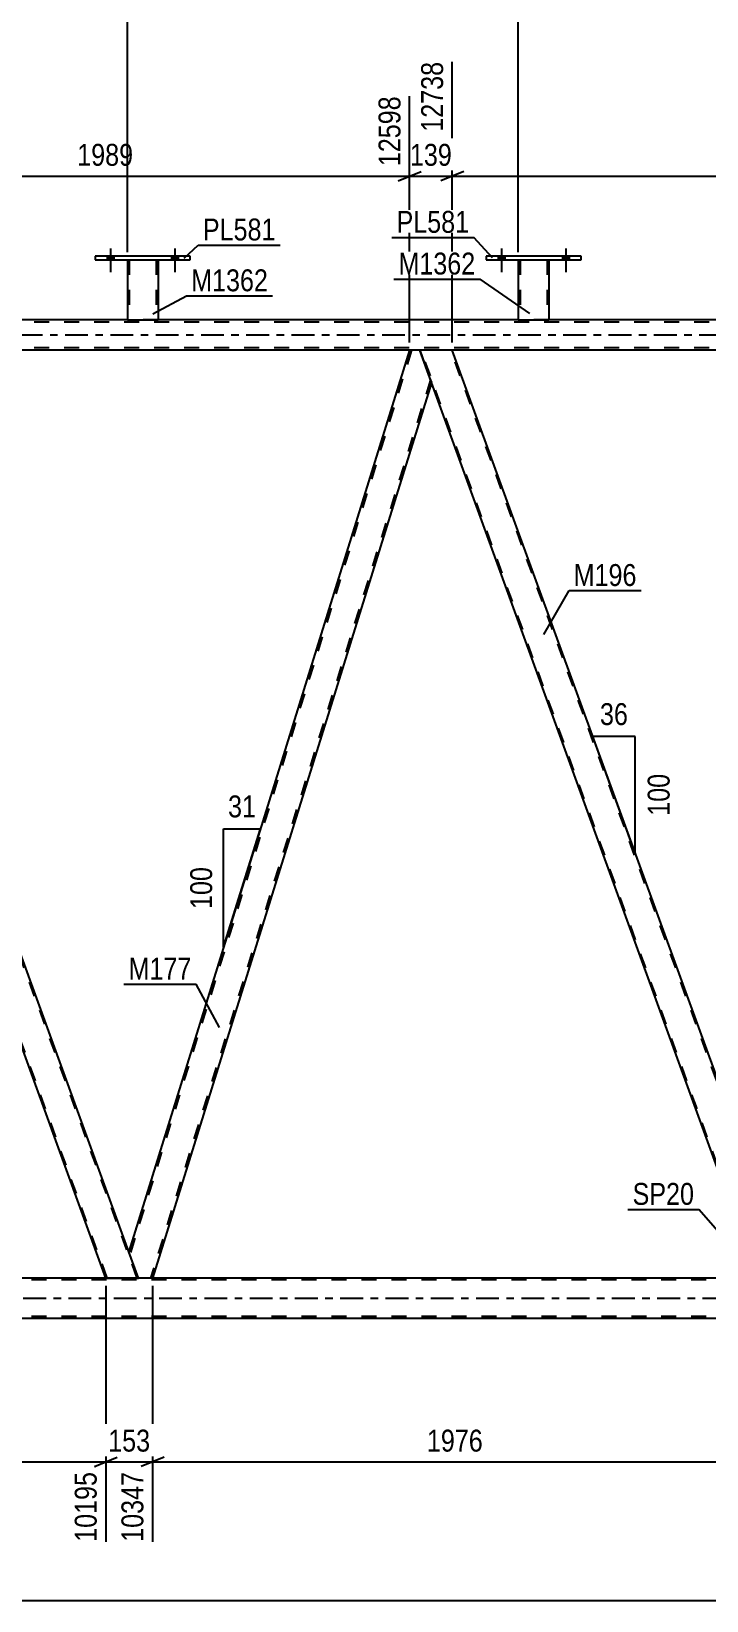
# Model space of a CAD drawing. Header units: millimetres. Extents: x -80 to 761, y -429 to 165.
# Drawn here: x 435.1 to 523.4, y -165.4 to 39.7 of the extents above; entities that cross this region are included whole.
import ezdxf

# ---------------------------------------------------------------- set-up
doc = ezdxf.new("R2010")
doc.units = ezdxf.units.MM
doc.linetypes.add('DXK_LINE_DOT2', pattern=[3.9198, 1.9599, -1.9599])
doc.linetypes.add('DXK_LINE_DOT3', pattern=[5.9187, 2.979, -0.9799, 0.9799, -0.9799])
doc.styles.add('Arial Narrow', font='ARIALN.TTF', dxfattribs={"height": 0.2})

# ---------------------------------------------------------------- blocks, each defined once
blk = doc.blocks.new('Part-814184913-3582 - 3452')
at = {"color": 2, "linetype": 'Continuous'}
for p, q in [((498.76, 9.84), (498.76, 2)), ((502.76, 9.84), (502.76, 2)), ((498.76, 2), (502.76, 2))]:
    blk.add_line(p, q, dxfattribs=at)
at = {"color": 7, "linetype": 'DXK_LINE_DOT2'}
for p, q in [((498.76, 9.84), (502.76, 9.84)), ((498.76, 9.84), (498.76, 9.84)), ((498.76, 9.84), (498.76, 9.84)), ((499, 9.84), (499, 2)), ((502.52, 9.84), (502.52, 2)), ((502.76, 9.84), (502.76, 9.84)), ((502.76, 9.84), (502.76, 9.84)), ((502.46, 2), (502.5, 2)), ((502.46, 2), (502.5, 2)), ((502.5, 2), (502.52, 2)), ((502.5, 2), (502.52, 2))]:
    blk.add_line(p, q, dxfattribs=at)
blk = doc.blocks.new('Bolt-814184913-3468 - 3452')
at = {"linetype": 'Continuous'}
for points in [[(496.12, 9.84), (497, 9.84), (497, 10.32), (496.12, 10.32)], [(504.52, 9.84), (505.4, 9.84), (505.4, 10.32), (504.52, 10.32)]]:
    blk.add_hatch(color=1, dxfattribs=at).paths.add_polyline_path(points)
at = {"color": 1, "linetype": 'Continuous'}
for p, q in [((496.12, 10.32), (496.12, 9.84)), ((496.56, 11.32), (496.56, 8.2)), ((497, 10.32), (497, 9.84)), ((504.52, 10.32), (504.52, 9.84)), ((504.96, 11.32), (504.96, 8.2)), ((505.4, 10.32), (505.4, 9.84))]:
    blk.add_line(p, q, dxfattribs=at)
blk = doc.blocks.new('Bolt-814184913-3469 - 3452')
at = {"linetype": 'Continuous'}
for points in [[(496.12, 9.84), (497, 9.84), (497, 10.32), (496.12, 10.32)], [(504.52, 9.84), (505.4, 9.84), (505.4, 10.32), (504.52, 10.32)]]:
    blk.add_hatch(color=1, dxfattribs=at).paths.add_polyline_path(points)
at = {"color": 1, "linetype": 'Continuous'}
for p, q in [((496.12, 10.32), (496.12, 9.84)), ((496.56, 11.32), (496.56, 8.2)), ((497, 10.32), (497, 9.84)), ((504.52, 10.32), (504.52, 9.84)), ((504.96, 11.32), (504.96, 8.2)), ((505.4, 10.32), (505.4, 9.84))]:
    blk.add_line(p, q, dxfattribs=at)
blk = doc.blocks.new('Bolt-814184913-3470 - 3452')
at = {"linetype": 'Continuous'}
for points in [[(445.04, 9.84), (445.92, 9.84), (445.92, 10.32), (445.04, 10.32)], [(453.44, 9.84), (454.32, 9.84), (454.32, 10.32), (453.44, 10.32)]]:
    blk.add_hatch(color=1, dxfattribs=at).paths.add_polyline_path(points)
at = {"color": 1, "linetype": 'Continuous'}
for p, q in [((445.04, 10.32), (445.04, 9.84)), ((445.48, 11.32), (445.48, 8.2)), ((445.92, 10.32), (445.92, 9.84)), ((453.44, 10.32), (453.44, 9.84)), ((453.88, 11.32), (453.88, 8.2)), ((454.32, 10.32), (454.32, 9.84))]:
    blk.add_line(p, q, dxfattribs=at)
blk = doc.blocks.new('Part-814184913-3587 - 3452')
at = {"color": 2, "linetype": 'Continuous'}
for p, q in [((443.48, 10.32), (443.48, 9.84)), ((455.88, 10.32), (443.48, 10.32)), ((455.88, 9.84), (455.88, 10.32)), ((443.48, 9.84), (455.88, 9.84))]:
    blk.add_line(p, q, dxfattribs=at)
blk = doc.blocks.new('Bolt-814184913-3471 - 3452')
at = {"linetype": 'Continuous'}
for points in [[(445.04, 9.84), (445.92, 9.84), (445.92, 10.32), (445.04, 10.32)], [(453.44, 9.84), (454.32, 9.84), (454.32, 10.32), (453.44, 10.32)]]:
    blk.add_hatch(color=1, dxfattribs=at).paths.add_polyline_path(points)
at = {"color": 1, "linetype": 'Continuous'}
for p, q in [((445.04, 10.32), (445.04, 9.84)), ((445.48, 11.32), (445.48, 8.2)), ((445.92, 10.32), (445.92, 9.84)), ((453.44, 10.32), (453.44, 9.84)), ((453.88, 11.32), (453.88, 8.2)), ((454.32, 10.32), (454.32, 9.84))]:
    blk.add_line(p, q, dxfattribs=at)
blk = doc.blocks.new('Part-814184913-3577 - 3452')
at = {"color": 2, "linetype": 'Continuous'}
for p, q in [((494.56, 10.32), (494.56, 9.84)), ((506.96, 10.32), (494.56, 10.32)), ((506.96, 9.84), (506.96, 10.32)), ((494.56, 9.84), (506.96, 9.84))]:
    blk.add_line(p, q, dxfattribs=at)
blk = doc.blocks.new('Part-814184913-3592 - 3452')
at = {"color": 2, "linetype": 'Continuous'}
for p, q in [((447.68, 9.84), (447.68, 2)), ((451.68, 9.84), (451.68, 2)), ((447.68, 2), (451.68, 2))]:
    blk.add_line(p, q, dxfattribs=at)
at = {"color": 7, "linetype": 'DXK_LINE_DOT2'}
for p, q in [((447.68, 9.84), (451.68, 9.84)), ((447.68, 9.84), (447.68, 9.84)), ((447.68, 9.84), (447.68, 9.84)), ((447.92, 9.84), (447.92, 2)), ((451.44, 9.84), (451.44, 2)), ((451.68, 9.84), (451.68, 9.84)), ((451.68, 9.84), (451.68, 9.84)), ((451.38, 2), (451.42, 2)), ((451.38, 2), (451.42, 2)), ((451.42, 2), (451.44, 2)), ((451.42, 2), (451.44, 2))]:
    blk.add_line(p, q, dxfattribs=at)
blk = doc.blocks.new('Part-814184913-3668 - 3452')
at = {"color": 2, "linetype": 'Continuous'}
for p, q in [((490.13, -2), (485.88, -2)), ((532.5, -118.41), (490.13, -2)), ((528.24, -118.41), (487.4, -6.2))]:
    blk.add_line(p, q, dxfattribs=at)
at = {"color": 7, "linetype": 'DXK_LINE_DOT2'}
for p, q in [((485.88, -2), (487.4, -6.2)), ((530.17, -123.22), (486.05, -2)), ((534.08, -123.22), (489.96, -2)), ((530, -123.22), (528.24, -118.41)), ((534.25, -123.22), (532.5, -118.41)), ((534.25, -123.22), (530, -123.22))]:
    blk.add_line(p, q, dxfattribs=at)
blk = doc.blocks.new('Part-814184913-3698 - 3452')
at = {"color": 2, "linetype": 'Continuous'}
for p, q in [((484.56, -2), (447.85, -119.75)), ((485.88, -2), (484.56, -2)), ((487.4, -6.2), (485.88, -2)), ((487.42, -6.25), (450.96, -123.22)), ((449.12, -123.22), (447.87, -119.8))]:
    blk.add_line(p, q, dxfattribs=at)
at = {"color": 7, "linetype": 'DXK_LINE_DOT2'}
for p, q in [((484.81, -2), (447.99, -120.12)), ((487.29, -5.88), (450.71, -123.22)), ((487.42, -6.25), (487.4, -6.2)), ((487.42, -6.25), (487.4, -6.2)), ((447.85, -119.75), (447.87, -119.8)), ((450.96, -123.22), (449.12, -123.22))]:
    blk.add_line(p, q, dxfattribs=at)
blk = doc.blocks.new('Part-814184913-3723 - 3452')
at = {"color": 7, "linetype": 'DXK_LINE_DOT2'}
for p, q in [((640.93, -123.46), (37.91, -123.46)), ((640.93, -128.26), (37.12, -128.26))]:
    blk.add_line(p, q, dxfattribs=at)
at = {"color": 2, "linetype": 'Continuous'}
for p, q in [((525.54, -123.22), (370.47, -123.22)), ((525.54, -128.5), (370.47, -128.5))]:
    blk.add_line(p, q, dxfattribs=at)
at = {"color": 7, "linetype": 'DXK_LINE_DOT3'}
blk.add_line((37.51, -125.86), (640.93, -125.86), dxfattribs=at)
blk = doc.blocks.new('Part-814184913-3752 - 3452')
at = {"color": 7, "linetype": 'DXK_LINE_DOT2'}
for p, q in [((629.53, 1.68), (25.23, 1.68)), ((451.68, 2), (447.68, 2)), ((502.76, 2), (498.76, 2)), ((629.53, -1.68), (25.23, -1.68)), ((490.13, -2), (484.56, -2))]:
    blk.add_line(p, q, dxfattribs=at)
at = {"color": 7, "linetype": 'DXK_LINE_DOT3'}
blk.add_line((25.23, 0), (629.53, 0), dxfattribs=at)
at = {"color": 2, "linetype": 'Continuous'}
for p, q in [((447.68, 2), (400.59, 2)), ((498.76, 2), (451.68, 2)), ((549.84, 2), (502.76, 2)), ((484.56, -2), (405, -2)), ((569.69, -2), (490.13, -2))]:
    blk.add_line(p, q, dxfattribs=at)
blk = doc.blocks.new('Part-814184913-3763 - 3452')
at = {"color": 2, "linetype": 'Continuous'}
for p, q in [((405, -2), (400.74, -2)), ((447.87, -119.8), (405, -2)), ((444.86, -123.22), (402.27, -6.2))]:
    blk.add_line(p, q, dxfattribs=at)
at = {"color": 7, "linetype": 'DXK_LINE_DOT2'}
for p, q in [((400.74, -2), (402.27, -6.2)), ((445.03, -123.22), (400.91, -2)), ((448.95, -123.22), (404.83, -2)), ((449.12, -123.22), (447.87, -119.8)), ((444.86, -123.22), (449.12, -123.22))]:
    blk.add_line(p, q, dxfattribs=at)
blk = doc.blocks.new('StraightDimension-814184913-4271 - 3452')
at = {"color": 7, "linetype": 'Continuous'}
for p, q in [((490.13, -1), (490.13, 35.7)), ((569.69, -1), (569.69, 31.2)), ((491.63, 21.36), (488.63, 20.16)), ((490.13, 20.76), (569.69, 20.76)), ((568.19, 20.16), (571.19, 21.36))]:
    blk.add_line(p, q, dxfattribs=at)
at = {"color": 0, "linetype": 'Continuous'}
blk.add_wipeout([(569.09, 31.8), (564.89, 31.8), (564.89, 21.46), (569.09, 21.46)], dxfattribs=at)
at = {"color": 0}
blk.add_wipeout([(534.17, 21.51), (534.17, 25.71), (525.66, 25.71), (525.66, 21.51)], dxfattribs=at)
at = {"color": 3, "linetype": 'Continuous', "style": 'Arial Narrow'}
blk.add_text('14727', height=2.863, rotation=90.0002, dxfattribs=at).set_placement((568.49, 22.06))
at = {"color": 3, "style": 'Arial Narrow'}
blk.add_text('1989', height=2.863, dxfattribs=at).set_placement((526.26, 22.11))
blk = doc.blocks.new('AngleDimension-814184913-5023 - 3452')
at = {"color": 7, "linetype": 'Continuous'}
for p, q in [((460.25, -64.53), (465.07, -64.53)), ((460.25, -79.99), (465.07, -64.53)), ((460.25, -79.99), (460.25, -64.53)), ((462.62, -72.39), (465.07, -64.53))]:
    blk.add_line(p, q, dxfattribs=at)
at = {"color": 0}
for points in [[(465.09, -63.63), (465.09, -59.43), (460.23, -59.43), (460.23, -63.63)], [(459.35, -68.92), (455.15, -68.92), (455.15, -75.6), (459.35, -75.6)]]:
    blk.add_wipeout(points, dxfattribs=at)
at = {"color": 3, "style": 'Arial Narrow'}
blk.add_text('31', height=2.863, dxfattribs=at).set_placement((460.83, -63.03))
blk.add_text('100', height=2.863, rotation=90.0002, dxfattribs=at).set_placement((458.75, -75))
blk = doc.blocks.new('StraightDimension-814184913-17700 - 3452')
at = {"color": 7, "linetype": 'Continuous'}
for p, q in [((365.83, -124.22), (365.83, -155.86)), ((444.86, -124.22), (444.86, -157.69)), ((367.33, -146.65), (364.33, -147.85)), ((365.83, -147.25), (444.86, -147.25)), ((443.36, -147.85), (446.36, -146.65))]:
    blk.add_line(p, q, dxfattribs=at)
at = {"color": 0}
blk.add_wipeout([(409.6, -146.5), (409.6, -142.3), (401.09, -142.3), (401.09, -146.5)], dxfattribs=at)
at = {"color": 0, "linetype": 'Continuous'}
blk.add_wipeout([(444.26, -147.95), (440.06, -147.95), (440.06, -158.29), (444.26, -158.29)], dxfattribs=at)
at = {"color": 3, "style": 'Arial Narrow'}
blk.add_text('1976', height=2.863, dxfattribs=at).set_placement((401.69, -145.9))
at = {"color": 3, "linetype": 'Continuous', "style": 'Arial Narrow'}
blk.add_text('10195', height=2.863, rotation=90.0002, dxfattribs=at).set_placement((443.66, -157.69))
blk = doc.blocks.new('StraightDimension-814184913-4540 - 3452')
at = {"color": 7, "linetype": 'Continuous'}
blk.add_line((-0.64, -165.37), (651.79, -165.37), dxfattribs=at)
blk = doc.blocks.new('StraightDimension-814184913-17698 - 3452')
at = {"color": 7, "linetype": 'Continuous'}
for p, q in [((450.96, -124.22), (450.96, -157.69)), ((530, -124.22), (530, -157.69)), ((452.46, -146.65), (449.46, -147.85)), ((450.96, -147.25), (530, -147.25)), ((528.5, -147.85), (531.5, -146.65))]:
    blk.add_line(p, q, dxfattribs=at)
at = {"color": 0}
blk.add_wipeout([(494.74, -146.5), (494.74, -142.3), (486.22, -142.3), (486.22, -146.5)], dxfattribs=at)
at = {"color": 0, "linetype": 'Continuous'}
blk.add_wipeout([(529.4, -147.95), (525.2, -147.95), (525.2, -158.29), (529.4, -158.29)], dxfattribs=at)
at = {"color": 3, "style": 'Arial Narrow'}
blk.add_text('1976', height=2.863, dxfattribs=at).set_placement((486.82, -145.9))
at = {"color": 3, "linetype": 'Continuous', "style": 'Arial Narrow'}
blk.add_text('12323', height=2.863, rotation=90.0002, dxfattribs=at).set_placement((528.8, -157.69))
blk = doc.blocks.new('StraightDimension-814184913-17958 - 3452')
at = {"color": 7, "linetype": 'Continuous'}
for p, q in [((498.76, 10.84), (498.76, 52.74)), ((549.84, 10.84), (549.84, 52.74)), ((500.26, 42.9), (497.26, 41.7)), ((498.76, 42.3), (549.84, 42.3)), ((548.34, 41.7), (551.34, 42.9))]:
    blk.add_line(p, q, dxfattribs=at)
at = {"color": 0, "linetype": 'Continuous'}
blk.add_wipeout([(549.24, 53.34), (545.04, 53.34), (545.04, 43), (549.24, 43)], dxfattribs=at)
at = {"color": 0}
blk.add_wipeout([(528.55, 43.05), (528.55, 47.25), (520.04, 47.25), (520.04, 43.05)], dxfattribs=at)
at = {"color": 3, "linetype": 'Continuous', "style": 'Arial Narrow'}
blk.add_text('14230', height=2.863, rotation=90.0002, dxfattribs=at).set_placement((548.64, 43.6))
at = {"color": 3, "style": 'Arial Narrow'}
blk.add_text('1277', height=2.863, dxfattribs=at).set_placement((520.64, 43.65))
blk = doc.blocks.new('StraightDimension-814184913-4295 - 3452')
at = {"color": 7, "linetype": 'Continuous'}
for p, q in [((490.13, -1), (490.13, 35.7)), ((484.56, -1), (484.56, 31.2)), ((483.06, 20.16), (486.06, 21.36)), ((484.56, 20.76), (490.13, 20.76)), ((491.63, 21.36), (488.63, 20.16))]:
    blk.add_line(p, q, dxfattribs=at)
at = {"color": 0}
blk.add_wipeout([(490.69, 21.51), (490.69, 25.71), (484, 25.71), (484, 21.51)], dxfattribs=at)
at = {"color": 0, "linetype": 'Continuous'}
blk.add_wipeout([(489.53, 36.3), (485.33, 36.3), (485.33, 25.96), (489.53, 25.96)], dxfattribs=at)
at = {"color": 3, "linetype": 'Continuous', "style": 'Arial Narrow'}
blk.add_text('12738', height=2.863, rotation=90.0002, dxfattribs=at).set_placement((488.93, 26.56))
at = {"color": 3, "style": 'Arial Narrow'}
blk.add_text('139', height=2.863, dxfattribs=at).set_placement((484.6, 22.11))
blk = doc.blocks.new('StraightDimension-814184913-4319 - 3452')
at = {"color": 7, "linetype": 'Continuous'}
for p, q in [((405, -1), (405, 35.7)), ((484.56, -1), (484.56, 31.2)), ((406.5, 21.36), (403.5, 20.16)), ((405, 20.76), (484.56, 20.76)), ((483.06, 20.16), (486.06, 21.36))]:
    blk.add_line(p, q, dxfattribs=at)
at = {"color": 0, "linetype": 'Continuous'}
blk.add_wipeout([(483.96, 31.8), (479.76, 31.8), (479.76, 21.46), (483.96, 21.46)], dxfattribs=at)
at = {"color": 0}
blk.add_wipeout([(449.03, 21.51), (449.03, 25.71), (440.52, 25.71), (440.52, 21.51)], dxfattribs=at)
at = {"color": 3, "linetype": 'Continuous', "style": 'Arial Narrow'}
blk.add_text('12598', height=2.863, rotation=90.0002, dxfattribs=at).set_placement((483.36, 22.06))
at = {"color": 3, "style": 'Arial Narrow'}
blk.add_text('1989', height=2.863, dxfattribs=at).set_placement((441.12, 22.11))
blk = doc.blocks.new('AngleDimension-814184913-5037 - 3452')
at = {"color": 7, "linetype": 'Continuous'}
for p, q in [((511.4, -60.43), (508.5, -52.47)), ((514.04, -52.47), (508.5, -52.47)), ((514.04, -67.69), (508.5, -52.47)), ((514.04, -67.69), (514.04, -52.47))]:
    blk.add_line(p, q, dxfattribs=at)
at = {"color": 0}
for points in [[(513.7, -51.57), (513.7, -47.37), (508.84, -47.37), (508.84, -51.57)], [(519.14, -56.74), (514.94, -56.74), (514.94, -63.42), (519.14, -63.42)]]:
    blk.add_wipeout(points, dxfattribs=at)
at = {"color": 3, "style": 'Arial Narrow'}
blk.add_text('36', height=2.863, dxfattribs=at).set_placement((509.44, -50.97))
blk.add_text('100', height=2.863, rotation=90.0002, dxfattribs=at).set_placement((518.54, -62.82))
blk = doc.blocks.new('StraightDimension-814184913-17699 - 3452')
at = {"color": 7, "linetype": 'Continuous'}
for p, q in [((444.86, -124.22), (444.86, -157.69)), ((450.96, -124.22), (450.96, -157.69)), ((443.36, -147.85), (446.36, -146.65)), ((444.86, -147.25), (450.96, -147.25)), ((452.46, -146.65), (449.46, -147.85))]:
    blk.add_line(p, q, dxfattribs=at)
at = {"color": 0}
blk.add_wipeout([(451.25, -146.5), (451.25, -142.3), (444.57, -142.3), (444.57, -146.5)], dxfattribs=at)
at = {"color": 0, "linetype": 'Continuous'}
blk.add_wipeout([(450.36, -147.95), (446.16, -147.95), (446.16, -158.29), (450.36, -158.29)], dxfattribs=at)
at = {"color": 3, "style": 'Arial Narrow'}
blk.add_text('153', height=2.863, dxfattribs=at).set_placement((445.17, -145.9))
at = {"color": 3, "linetype": 'Continuous', "style": 'Arial Narrow'}
blk.add_text('10347', height=2.863, rotation=90.0002, dxfattribs=at).set_placement((449.76, -157.69))
blk = doc.blocks.new('StraightDimension-814184913-17959 - 3452')
at = {"color": 7, "linetype": 'Continuous'}
for p, q in [((447.68, 10.84), (447.68, 52.74)), ((498.76, 10.84), (498.76, 52.74)), ((449.18, 42.9), (446.18, 41.7)), ((447.68, 42.3), (498.76, 42.3)), ((497.26, 41.7), (500.26, 42.9))]:
    blk.add_line(p, q, dxfattribs=at)
at = {"color": 0, "linetype": 'Continuous'}
blk.add_wipeout([(498.16, 53.34), (493.96, 53.34), (493.96, 43), (498.16, 43)], dxfattribs=at)
at = {"color": 0}
blk.add_wipeout([(477.47, 43.05), (477.47, 47.25), (468.96, 47.25), (468.96, 43.05)], dxfattribs=at)
at = {"color": 3, "linetype": 'Continuous', "style": 'Arial Narrow'}
blk.add_text('12953', height=2.863, rotation=90.0002, dxfattribs=at).set_placement((497.56, 43.6))
at = {"color": 3, "style": 'Arial Narrow'}
blk.add_text('1277', height=2.863, dxfattribs=at).set_placement((469.56, 43.65))
blk = doc.blocks.new('StraightDimension-814184913-17960 - 3452')
at = {"color": 7, "linetype": 'Continuous'}
for p, q in [((396.59, 10.84), (396.59, 52.74)), ((447.68, 10.84), (447.68, 52.74)), ((398.09, 42.9), (395.09, 41.7)), ((396.59, 42.3), (447.68, 42.3)), ((446.18, 41.7), (449.18, 42.9))]:
    blk.add_line(p, q, dxfattribs=at)
at = {"color": 0, "linetype": 'Continuous'}
blk.add_wipeout([(447.08, 53.34), (442.88, 53.34), (442.88, 43), (447.08, 43)], dxfattribs=at)
at = {"color": 0}
blk.add_wipeout([(426.39, 43.05), (426.39, 47.25), (417.88, 47.25), (417.88, 43.05)], dxfattribs=at)
at = {"color": 3, "linetype": 'Continuous', "style": 'Arial Narrow'}
blk.add_text('11676', height=2.863, rotation=90.0002, dxfattribs=at).set_placement((446.48, 43.6))
at = {"color": 3, "style": 'Arial Narrow'}
blk.add_text('1277', height=2.863, dxfattribs=at).set_placement((418.48, 43.65))
blk = doc.blocks.new('Mark-814184913-3583 - 3452')
at = {"color": 0}
blk.add_wipeout([(467.05, 12.35), (467.05, 15.35), (457.54, 15.35), (457.54, 12.35)], dxfattribs=at)
blk.add_wipeout([(467.05, 12.35), (467.05, 15.35), (457.54, 15.35), (457.54, 12.35)], dxfattribs=at)
at = {"color": 30, "linetype": 'Continuous'}
for p, q in [((455.08, 10.04), (456.94, 11.75)), ((456.94, 11.75), (467.65, 11.75))]:
    blk.add_line(p, q, dxfattribs=at)
at = {"color": 3, "style": 'Arial Narrow'}
blk.add_text('PL581', height=2.863, dxfattribs=at).set_placement((457.54, 12.35))
blk = doc.blocks.new('Mark-814184913-3588 - 3452')
at = {"color": 0}
blk.add_wipeout([(466.06, 5.71), (466.06, 8.71), (456.01, 8.71), (456.01, 5.71)], dxfattribs=at)
blk.add_wipeout([(466.06, 5.71), (466.06, 8.71), (456.01, 8.71), (456.01, 5.71)], dxfattribs=at)
at = {"color": 30, "linetype": 'Continuous'}
for p, q in [((451, 2.76), (455.41, 5.11)), ((455.41, 5.11), (466.66, 5.11))]:
    blk.add_line(p, q, dxfattribs=at)
at = {"color": 3, "style": 'Arial Narrow'}
blk.add_text('M1362', height=2.863, dxfattribs=at).set_placement((456.01, 5.71))
blk = doc.blocks.new('Mark-814184913-3573 - 3452')
at = {"color": 0}
blk.add_wipeout([(492.36, 13.35), (492.36, 16.35), (482.85, 16.35), (482.85, 13.35)], dxfattribs=at)
blk.add_wipeout([(492.36, 13.35), (492.36, 16.35), (482.85, 16.35), (482.85, 13.35)], dxfattribs=at)
at = {"color": 30, "linetype": 'Continuous'}
for p in [(482.25, 12.75), (495.4, 10.06)]:
    blk.add_line(p, (492.96, 12.75), dxfattribs=at)
at = {"color": 3, "style": 'Arial Narrow'}
blk.add_text('PL581', height=2.863, dxfattribs=at).set_placement((482.85, 13.35))
blk = doc.blocks.new('Mark-814184913-3578 - 3452')
at = {"color": 0}
blk.add_wipeout([(493.16, 7.9), (493.16, 10.9), (483.1, 10.9), (483.1, 7.9)], dxfattribs=at)
blk.add_wipeout([(493.16, 7.9), (493.16, 10.9), (483.1, 10.9), (483.1, 7.9)], dxfattribs=at)
at = {"color": 30, "linetype": 'Continuous'}
for p in [(482.5, 7.3), (500.29, 2.8)]:
    blk.add_line(p, (493.76, 7.3), dxfattribs=at)
at = {"color": 3, "style": 'Arial Narrow'}
blk.add_text('M1362', height=2.863, dxfattribs=at).set_placement((483.1, 7.9))
blk = doc.blocks.new('Mark-814184913-3642 - 3452')
at = {"color": 0}
blk.add_wipeout([(521.74, -113.66), (521.74, -110.66), (513.7, -110.66), (513.7, -113.66)], dxfattribs=at)
blk.add_wipeout([(521.74, -113.66), (521.74, -110.66), (513.7, -110.66), (513.7, -113.66)], dxfattribs=at)
at = {"color": 30, "linetype": 'Continuous'}
for p in [(513.1, -114.26), (526.69, -119.2)]:
    blk.add_line(p, (522.34, -114.26), dxfattribs=at)
at = {"color": 3, "style": 'Arial Narrow'}
blk.add_text('SP20', height=2.863, dxfattribs=at).set_placement((513.7, -113.66))
blk = doc.blocks.new('Mark-814184913-3664 - 3452')
at = {"color": 0}
blk.add_wipeout([(514.23, -32.8), (514.23, -29.8), (506, -29.8), (506, -32.8)], dxfattribs=at)
blk.add_wipeout([(514.23, -32.8), (514.23, -29.8), (506, -29.8), (506, -32.8)], dxfattribs=at)
at = {"color": 30, "linetype": 'Continuous'}
for p, q in [((502.11, -39.15), (505.4, -33.4)), ((505.4, -33.4), (514.83, -33.4))]:
    blk.add_line(p, q, dxfattribs=at)
at = {"color": 3, "style": 'Arial Narrow'}
blk.add_text('M196', height=2.863, dxfattribs=at).set_placement((506, -32.8))
blk = doc.blocks.new('Mark-814184913-3694 - 3452')
at = {"color": 0}
blk.add_wipeout([(456.05, -84.23), (456.05, -81.23), (447.83, -81.23), (447.83, -84.23)], dxfattribs=at)
blk.add_wipeout([(456.05, -84.23), (456.05, -81.23), (447.83, -81.23), (447.83, -84.23)], dxfattribs=at)
at = {"color": 30, "linetype": 'Continuous'}
for p in [(447.23, -84.83), (459.72, -90.5)]:
    blk.add_line(p, (456.65, -84.83), dxfattribs=at)
at = {"color": 3, "style": 'Arial Narrow'}
blk.add_text('M177', height=2.863, dxfattribs=at).set_placement((447.83, -84.23))

msp = doc.modelspace()

# ---------------------------------------------------------------- block references
for name in ['Part-814184913-3587 - 3452', 'Bolt-814184913-3470 - 3452', 'Bolt-814184913-3471 - 3452', 'Part-814184913-3577 - 3452', 'Bolt-814184913-3468 - 3452', 'Bolt-814184913-3469 - 3452', 'Part-814184913-3592 - 3452', 'Part-814184913-3582 - 3452', 'Part-814184913-3752 - 3452', 'Part-814184913-3763 - 3452', 'Part-814184913-3698 - 3452', 'Part-814184913-3668 - 3452', 'Part-814184913-3723 - 3452']:
    msp.add_blockref(name, (0, 0))

# ---------------------------------------------------------------- next in the draw order: block references
for name in ['StraightDimension-814184913-4271 - 3452', 'AngleDimension-814184913-5023 - 3452', 'StraightDimension-814184913-17700 - 3452']:
    msp.add_blockref(name, (0, 0))

# ---------------------------------------------------------------- next in the draw order: block references
for name in ['StraightDimension-814184913-17958 - 3452', 'StraightDimension-814184913-4295 - 3452', 'StraightDimension-814184913-4540 - 3452']:
    msp.add_blockref(name, (0, 0))

# ---------------------------------------------------------------- next in the draw order: block references
for name in ['StraightDimension-814184913-4319 - 3452', 'Mark-814184913-3664 - 3452', 'AngleDimension-814184913-5037 - 3452', 'Mark-814184913-3694 - 3452', 'Mark-814184913-3642 - 3452', 'StraightDimension-814184913-17698 - 3452']:
    msp.add_blockref(name, (0, 0))

# ---------------------------------------------------------------- next in the draw order: block references
for name in ['StraightDimension-814184913-17959 - 3452', 'Mark-814184913-3588 - 3452', 'StraightDimension-814184913-17699 - 3452']:
    msp.add_blockref(name, (0, 0))

# ---------------------------------------------------------------- next in the draw order: block references
for name in ['StraightDimension-814184913-17960 - 3452', 'Mark-814184913-3583 - 3452', 'Mark-814184913-3573 - 3452']:
    msp.add_blockref(name, (0, 0))

# ---------------------------------------------------------------- next in the draw order: block references
msp.add_blockref('Mark-814184913-3578 - 3452', (0, 0))

doc.saveas('drawing.dxf')
